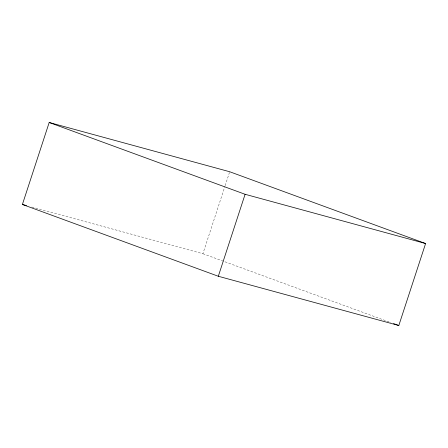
<?xml version="1.0" encoding="UTF-8"?>
<svg xmlns="http://www.w3.org/2000/svg" width="448" height="448" viewBox="0 0 448 448"><rect width="100%" height="100%" fill="white"/><g stroke="black" fill="none" stroke-linecap="round" stroke-linejoin="round"><path stroke-width="0.34" stroke-dasharray="2.24 1.68" d="M31.83 207.032L202.899 253.714L224.935 186.284M225.154 185.623L229.477 172.402M202.899 253.714L390.947 322.633"/><path stroke-width="0.67" d="M22.4 204.462L49.19 122.489L229.69 171.741L425.6 243.538L398.81 325.511L218.31 276.259L22.4 204.462L26.443 205.565M218.31 276.259L245.101 194.286L425.6 243.538M49.19 122.489L245.101 194.286M393.568 323.59L398.81 325.511"/></g></svg>
